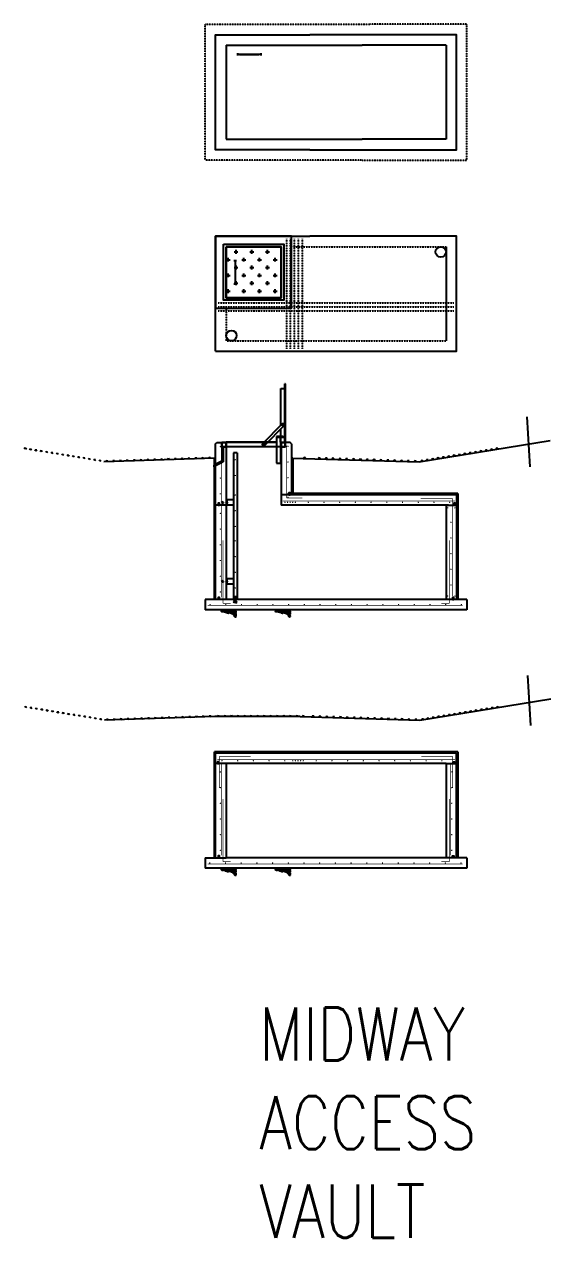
# Model space of a CAD drawing. Header units: inches. Extents: x -154 to 4403, y -620 to 1083.
# Drawn here: x 548 to 950, y -484 to 444 of the extents above; entities that cross this region are included whole.
import ezdxf

# ---------------------------------------------------------------- set-up
doc = ezdxf.new("R2010")
doc.units = ezdxf.units.IN
doc.header["$MEASUREMENT"] = 0
doc.linetypes.add('HIDDEN2', pattern=[0.1875, 0.125, -0.0625])
for name, color, linetype in [('COE-01', 1, 'Continuous'), ('COE-01-HIDDEN', 1, 'HIDDEN2'), ('COE-02', 2, 'Continuous'), ('COE-03', 3, 'Continuous'), ('COE-04', 4, 'Continuous'), ('FH-TITLE', 151, 'Continuous'), ('S-DETL-PN01-HIDE', 3, 'HIDDEN2'), ('S-DETL-PN02', 4, 'Continuous'), ('S-DETL-PN03', 1, 'Continuous'), ('S-FOOTING', 2, 'HIDDEN2'), ('SNFILL', 3, 'Continuous')]:
    doc.layers.add(name, color=color, linetype=linetype)
doc.styles.add('3_32', font='romans.shx', dxfattribs={"width": 0.8})

# ---------------------------------------------------------------- blocks, each defined once
blk = doc.blocks.new('structural_fill')
at = {"layer": 'SNFILL'}
for points in [[(0, -2.57), (0.05, -2.28), (0.2, -1.99), (0.4, -1.69), (0.7, -1.57), (1.3, -1.57), (1.59, -1.69), (1.89, -1.86), (1.75, -2.16), (1.44, -2.4), (1.15, -2.51), (0.85, -2.64), (0.55, -2.64), (0.25, -2.57), (0.05, -2.51)], [(0.1, -1.27), (0.05, -0.98), (0.15, -0.68), (0.4, -0.38), (0.7, -0.2), (1, -0.14), (1.59, -0.14), (1.89, -0.2), (2.19, -0.33), (2.39, -0.62), (2.19, -0.92), (1.89, -1.15), (1.59, -1.27), (1.3, -1.33), (1, -1.39), (0.7, -1.45), (0.4, -1.45), (0.1, -1.33), (0.05, -1.33)], [(0.11, -3.6), (0.11, -3.34), (0.22, -3.09), (0.54, -2.83), (0.81, -2.77), (1.08, -2.7), (1.34, -2.7), (1.61, -2.83), (1.61, -3.09), (1.56, -3.34), (1.29, -3.53), (1.02, -3.6), (0.76, -3.66), (0.48, -3.72), (0.22, -3.72), (0.11, -3.66)], [(0.16, -4.62), (0.11, -4.36), (0.22, -4.11), (0.48, -3.98), (0.76, -3.85), (1.29, -3.85), (1.56, -3.98), (1.56, -4.23), (1.34, -4.49), (1.08, -4.62), (0.81, -4.74), (0.54, -4.74), (0.27, -4.68), (0.16, -4.68)], [(1.93, -3.02), (1.66, -2.9), (1.56, -2.64), (1.61, -2.39), (1.88, -2.19), (2.15, -2.13), (2.41, -2), (2.68, -2), (2.95, -2.13), (3.01, -2.39), (2.9, -2.64), (2.74, -2.9), (2.47, -2.96), (2.2, -2.96), (1.99, -3.02)], [(1.99, -1.94), (1.83, -1.68), (1.83, -1.43), (1.99, -1.17), (2.26, -1.11), (2.79, -1.11), (2.95, -1.37), (2.84, -1.62), (2.58, -1.75), (2.31, -1.81), (2.04, -1.88), (1.99, -1.88)], [(2.72, -0.05), (3, -0.14), (3.25, -0.41), (3.27, -0.68), (3.11, -0.95), (2.84, -1), (2.57, -0.89), (2.38, -0.62), (2.32, -0.35), (2.54, -0.08), (2.72, -0.03)], [(3.36, -1), (3.63, -0.97), (3.91, -1.03), (4.09, -1.3), (4.2, -1.57), (4.13, -1.84), (3.86, -2.11), (3.56, -2.22), (3, -2.22), (2.75, -1.95), (2.81, -1.68), (2.97, -1.4), (3.2, -1.14), (3.34, -1.03)], [(4.13, 0), (4.41, -0.03), (4.68, -0.11), (4.86, -0.38), (4.77, -0.65), (4.5, -0.87), (4.22, -0.92), (3.95, -0.95), (3.68, -0.92), (3.4, -0.76), (3.27, -0.48), (3.4, -0.22), (3.68, -0.11), (3.95, -0.03), (4.2, 0)], [(5.21, -1.62), (4.94, -1.88), (4.67, -1.94), (4.4, -1.81), (4.29, -1.55), (4.29, -1.3), (4.4, -1.04), (4.67, -0.86), (4.94, -0.79), (5.21, -0.79), (5.53, -0.73), (5.79, -0.73), (5.96, -0.98), (5.9, -1.24), (5.74, -1.49), (5.47, -1.49), (5.31, -1.55)], [(6.09, 0), (6.36, -0.05), (6.63, -0.19), (6.68, -0.46), (6.4, -0.59), (6.13, -0.62), (5.86, -0.65), (5.59, -0.68), (5.32, -0.68), (5.04, -0.59), (4.9, -0.33), (5.18, -0.11), (5.45, -0.05), (5.72, -0.03), (6, 0), (6.09, 0)], [(6.78, -1.09), (7.07, -1.15), (7.38, -1.27), (7.52, -1.57), (7.23, -1.8), (6.93, -1.86), (6.63, -1.86), (6.33, -1.92), (6.03, -1.92), (5.74, -1.8), (5.79, -1.51), (6.08, -1.39), (6.38, -1.27), (6.68, -1.15), (6.73, -1.15)], [(6.77, -0.62), (7.04, -0.7), (7, -0.97), (6.72, -1.14), (6.45, -1.19), (6.18, -1.19), (5.91, -0.92), (6.09, -0.65), (6.36, -0.59), (6.63, -0.59), (6.77, -0.62)], [(7.45, -0.03), (7.75, -0.08), (8.02, -0.22), (8.13, -0.48), (7.86, -0.73), (7.59, -0.84), (7.31, -0.87), (7.04, -0.76), (6.98, -0.48), (7.07, -0.22), (7.34, -0.08), (7.43, -0.03)], [(8.02, -0.86), (8.31, -0.92), (8.66, -1.04), (8.56, -1.33), (8.27, -1.39), (7.97, -1.39), (7.38, -1.27), (7.32, -0.98), (7.62, -0.86), (7.92, -0.86)], [(9.31, -0.03), (9.61, -0.15), (9.9, -0.39), (9.95, -0.68), (9.66, -0.86), (9.36, -0.92), (9.06, -0.98), (8.47, -0.86), (8.12, -0.74), (8.17, -0.44), (8.22, -0.15), (8.51, -0.09), (8.81, -0.03), (9.36, -0.03)], [(11.19, -0.03), (11.49, -0.21), (11.69, -0.5), (11.39, -0.74), (11.09, -0.86), (10.2, -0.86), (9.95, -0.56), (10, -0.27), (10.3, -0.15), (10.6, -0.09), (10.9, -0.09), (11.09, -0.03)]]:
    blk.add_lwpolyline(points, dxfattribs=at)

msp = doc.modelspace()

# ---------------------------------------------------------------- hatches: boundary and pattern name
at = {"layer": 'COE-01'}
h = msp.add_hatch(dxfattribs=at)
h.set_pattern_fill('ANSI31', color=256, scale=15.748, style=0)
h.set_pattern_definition([(135, (1382.7131, 1342.7008), (1.3919397, 1.3919397), [])])
h.paths.add_polyline_path([(692.88, 112.23), (693.88, 112.23), (693.88, 4.23), (692.88, 4.23)])
h = msp.add_hatch(dxfattribs=at)
h.set_pattern_fill('ANSI31', color=256, scale=15.748, style=0)
h.set_pattern_definition([(45, (-16529504.1282, -47523374.146), (-1.391939698766, 1.391939698766), [])])
h.paths.add_polyline_path([(878.88, 85.23), (752.88, 85.23), (752.88, 112.23), (751.88, 112.26), (751.88, 84.23), (877.88, 84.23), (877.88, 19.23), (878.88, 19.23)])
for points in [[(750.81, 85.73), (749.81, 85.73), (749.81, 84.23), (750.81, 84.23)], [(696.88, 77.76), (695.88, 77.76), (695.88, 76.26), (696.88, 76.26)], [(876.88, 77.73), (875.88, 77.73), (875.88, 76.23), (876.88, 76.23)], [(696.88, 5.76), (695.88, 5.76), (695.88, 4.26), (696.88, 4.26)], [(875.88, 5.73), (874.88, 5.73), (874.88, 4.23), (875.88, 4.23)], [(696.39, -119.92), (695.39, -119.92), (695.39, -121.42), (696.39, -121.42)], [(875.38, -119.92), (876.38, -119.92), (876.38, -121.42), (875.38, -121.42)], [(696.88, -191.92), (695.88, -191.92), (695.88, -193.42), (696.88, -193.42)], [(874.88, -191.92), (875.88, -191.92), (875.88, -193.42), (874.88, -193.42)]]:
    msp.add_hatch(color=256, dxfattribs=at).paths.add_polyline_path(points)
h = msp.add_hatch(dxfattribs=at)
h.set_pattern_fill('ANSI31', color=256, scale=15.748, style=0)
h.set_pattern_definition([(135, (1382.7131, 1130.0278), (1.3919397, 1.3919397), [])])
h.paths.add_polyline_path([(692.88, -112.44), (693.88, -112.44), (693.88, -193.44), (692.88, -193.44)])
h = msp.add_hatch(dxfattribs=at)
h.set_pattern_fill('ANSI31', color=256, scale=15.748, style=0)
h.set_pattern_definition([(45, (-16529564.1282, -47523586.8188), (-1.391939698766, 1.391939698766), [])])
h.paths.add_polyline_path([(878.88, -112.44), (758.88, -112.44), (693.88, -112.44), (693.88, -113.44), (757.88, -113.44), (877.88, -113.44), (877.88, -193.44), (878.88, -193.44)])
at = {"layer": 'S-DETL-PN03'}
h = msp.add_hatch(dxfattribs=at)
h.set_pattern_fill('CROSS', color=256, scale=24, style=0)
h.set_pattern_definition([(0, (701.9314, 0), (6, 6), [3, -9]), (90, (703.4314, -1.5), (-6, 6), [3, -9])])
h.paths.add_polyline_path([(743.88, 273.94), (701.88, 273.94), (701.88, 234.94), (743.88, 234.94)])

# ---------------------------------------------------------------- linework, layer by layer
for p, q in [((701.88, 428.05), (701.88, 356.05)), ((701.88, 428.05), (701.88, 392.05)), ((869.88, 428.05), (869.88, 356.05)), ((712.13, 421.05), (726.88, 421.05)), ((869.88, 273.94), (869.88, 201.94))]:
    msp.add_line(p, q)
at = {"layer": 'COE-01'}
for p, q in [((710.51, 422.05), (710.51, 420.05)), ((728.51, 421.05), (710.51, 421.05)), ((728.51, 422.05), (728.51, 420.05)), ((707.88, 263.44), (709.88, 263.44)), ((708.88, 263.44), (708.88, 245.44)), ((707.88, 245.44), (709.88, 245.44)), ((746.88, 169.03), (746.63, 169.03)), ((746.63, 124.23), (746.63, 169.03)), ((746.88, 169.03), (747.13, 169.03)), ((746.88, 124.03), (746.88, 169.03)), ((747.13, 124.48), (747.13, 169.03)), ((743.63, 137.5), (743.63, 165.39)), ((743.63, 165.39), (746.63, 165.39)), ((744.43, 138.32), (729.79, 123.22)), ((745.84, 136.94), (731.2, 121.85)), ((743.38, 134.31), (743.38, 118.19)), ((743.63, 127.95), (743.63, 134.67)), ((698.63, 120.91), (698.63, 124.48)), ((698.63, 124.48), (702.13, 124.48)), ((698.63, 120.91), (698.63, 124.48)), ((701.88, 120.91), (698.63, 120.91)), ((698.63, 120.91), (698.63, 109.97)), ((698.63, 120.91), (702.13, 120.91)), ((698.88, 124.23), (701.88, 124.23)), ((698.88, 121.16), (698.88, 124.23)), ((698.88, 121.16), (701.88, 121.16)), ((699.63, 120.91), (699.63, 109.36)), ((733.85, 124.48), (701.88, 124.48)), ((701.88, 121.16), (701.88, 124.23)), ((702.13, 120.91), (702.13, 124.48)), ((733.61, 124.23), (702.13, 124.23)), ((743.23, 120.91), (702.13, 120.91)), ((740.38, 124.23), (733.5, 124.23)), ((740.38, 124.48), (733.75, 124.48)), ((740.38, 128.82), (740.38, 108.36)), ((743.38, 128.82), (740.38, 128.82)), ((745.13, 128.84), (741.88, 128.82)), ((745.13, 127.95), (741.88, 127.93)), ((743.88, 128.93), (743.38, 128.93)), ((743.38, 124.48), (743.38, 128.82)), ((743.63, 120.91), (743.38, 120.91)), ((746.63, 127.95), (743.63, 127.95)), ((743.88, 124.48), (743.63, 124.48)), ((743.63, 120.91), (743.63, 124.48)), ((743.63, 124.48), (747.13, 124.48)), ((743.63, 120.91), (747.13, 120.91)), ((743.88, 121.16), (743.88, 124.23)), ((743.88, 124.23), (746.88, 124.23)), ((743.88, 121.16), (746.88, 121.16)), ((746.63, 124.03), (746.63, 124.23)), ((746.63, 124.03), (746.63, 123.98)), ((746.63, 123.98), (746.88, 123.98)), ((746.88, 121.16), (746.88, 124.23)), ((747.13, 120.91), (747.13, 124.48)), ((693.88, 112.23), (692.88, 112.23)), ((743.38, 118.19), (743.38, 108.36)), ((752.88, 112.23), (751.88, 112.23)), ((752.88, 112.23), (752.88, 85.23)), ((698.63, 109.97), (692.54, 106.79)), ((699.63, 109.36), (692.54, 105.67)), ((740.38, 108.36), (743.38, 108.36)), ((743.88, 108.36), (743.38, 108.36)), ((878.88, 85.23), (752.88, 85.23)), ((878.88, 85.23), (878.88, 4.23)), ((758.35, -85.43), (693.35, -85.46)), ((878.88, -112.44), (692.88, -112.44)), ((878.88, -112.44), (878.88, -193.44))]:
    msp.add_line(p, q, dxfattribs=at)
at = {"layer": 'COE-01', "linetype": 'Continuous'}
for p, q in [((692.88, 4.23), (692.88, 112.23)), ((692.88, -193.44), (692.88, -112.44))]:
    msp.add_line(p, q, dxfattribs=at)
at = {"layer": 'COE-01'}
for points in [[(751.88, 112.26), (849.32, 109.44), (949.41, 125.81)], [(692.88, 112.23), (608.45, 109.44)], [(749.81, 84.23), (750.81, 84.23), (750.81, 85.73), (749.81, 85.73), (749.81, 84.23)], [(695.88, 76.26), (696.88, 76.26), (696.88, 77.76), (695.88, 77.76), (695.88, 76.26)], [(875.88, 76.23), (876.88, 76.23), (876.88, 77.73), (875.88, 77.73), (875.88, 76.23)], [(695.88, 4.26), (696.88, 4.26), (696.88, 5.76), (695.88, 5.76), (695.88, 4.26)], [(874.88, 4.23), (875.88, 4.23), (875.88, 5.73), (874.88, 5.73), (874.88, 4.23)], [(758.35, -85.43), (849.78, -88.25), (949.87, -71.87)], [(693.35, -85.46), (608.91, -88.25)], [(695.39, -121.42), (696.39, -121.42), (696.39, -119.92), (695.39, -119.92), (695.39, -121.42)], [(876.38, -121.42), (875.38, -121.42), (875.38, -119.92), (876.38, -119.92), (876.38, -121.42)], [(695.88, -193.42), (696.88, -193.42), (696.88, -191.92), (695.88, -191.92), (695.88, -193.42)], [(875.88, -193.42), (874.88, -193.42), (874.88, -191.92), (875.88, -191.92), (875.88, -193.42)]]:
    msp.add_lwpolyline(points, dxfattribs=at)
at = {"layer": 'COE-01', "linetype": 'Continuous', "flags": 128}
msp.add_lwpolyline([(692.54, 106.79), (692.54, 105.67)], dxfattribs=at)
at = {"layer": 'COE-01'}
for centre, radius in [((745.13, 137.63), 0.734), ((730.49, 122.54), 0.734), ((741.88, 128.37), 0.442), ((745.13, 128.39), 0.442), ((746.76, 124.1), 0.125)]:
    msp.add_circle(centre, radius, dxfattribs=at)
for centre, start, end in [((745.13, 137.63), 315.86766, 135.86766), ((730.49, 122.54), 135.86766, 315.86766)]:
    msp.add_arc(centre, 0.984, start, end, dxfattribs=at)
at = {"layer": 'COE-01-HIDDEN'}
for p, q in [((747.88, 279.94), (747.88, 195.94)), ((750.88, 279.94), (750.88, 195.94)), ((753.88, 279.94), (753.88, 195.94)), ((756.88, 279.94), (756.88, 195.94)), ((759.88, 279.94), (759.88, 195.94)), ((695.88, 230.94), (875.88, 230.94)), ((695.88, 227.94), (875.88, 227.94)), ((695.88, 224.94), (875.88, 224.94))]:
    msp.add_line(p, q, dxfattribs=at)
at = {"layer": 'COE-02'}
for p, q in [((931.71, 143.72), (933.91, 105.56)), ((932.17, -53.97), (934.37, -92.13))]:
    msp.add_line(p, q, dxfattribs=at)
for points in [[(548.46, 119.19), (547.66, 119.98)], [(548.46, 119.19), (548.46, 120.31)], [(548.46, 119.19), (549.25, 119.98)], [(552.54, 118.52), (551.75, 119.31)], [(552.54, 118.52), (552.54, 119.64)], [(552.54, 118.52), (553.34, 119.31)], [(556.63, 117.85), (555.83, 118.65)], [(556.63, 117.85), (556.63, 118.98)], [(556.63, 117.85), (557.42, 118.65)], [(560.71, 117.18), (559.91, 117.98)], [(560.71, 117.18), (560.71, 118.31)], [(560.71, 117.18), (561.5, 117.98)], [(564.79, 116.51), (564, 117.31)], [(564.79, 116.51), (564.79, 117.64)], [(564.79, 116.51), (565.59, 117.31)], [(568.88, 115.85), (568.08, 116.64)], [(568.88, 115.85), (568.88, 116.97)], [(568.88, 115.85), (569.67, 116.64)], [(572.96, 115.18), (572.16, 115.97)], [(572.96, 115.18), (572.96, 116.3)], [(572.96, 115.18), (573.76, 115.97)], [(577.04, 114.51), (576.25, 115.31)], [(577.04, 114.51), (577.04, 115.63)], [(577.04, 114.51), (577.84, 115.31)], [(581.13, 113.84), (580.33, 114.64)], [(581.13, 113.84), (581.13, 114.97)], [(581.13, 113.84), (581.92, 114.64)], [(585.21, 113.17), (584.42, 113.97)], [(585.21, 113.17), (585.21, 114.3)], [(585.21, 113.17), (586.01, 113.97)], [(589.29, 112.51), (588.5, 113.3)], [(589.29, 112.51), (589.29, 113.63)], [(589.29, 112.51), (590.09, 113.3)], [(593.38, 111.84), (592.58, 112.63)], [(593.38, 111.84), (593.38, 112.96)], [(593.38, 111.84), (594.17, 112.63)], [(597.46, 111.17), (596.67, 111.96)], [(597.46, 111.17), (597.46, 112.29)], [(597.46, 111.17), (598.26, 111.96)], [(601.55, 110.5), (601.55, 111.63)], [(637.02, 110.39), (637.02, 111.52)], [(642.25, 110.57), (642.25, 111.69)], [(647.49, 110.74), (646.69, 111.54)], [(647.49, 110.74), (647.49, 111.87)], [(647.49, 110.74), (648.28, 111.54)], [(652.72, 110.91), (651.92, 111.71)], [(652.72, 110.91), (652.72, 112.04)], [(652.72, 110.91), (653.51, 111.71)], [(657.95, 111.09), (657.15, 111.88)], [(657.95, 111.09), (657.95, 112.21)], [(657.95, 111.09), (658.74, 111.88)], [(663.18, 111.26), (662.39, 112.06)], [(663.18, 111.26), (663.18, 112.38)], [(663.18, 111.26), (663.98, 112.06)], [(668.41, 111.43), (667.62, 112.23)], [(668.41, 111.43), (668.41, 112.56)], [(668.41, 111.43), (669.21, 112.23)], [(673.64, 111.61), (672.85, 112.4)], [(673.64, 111.61), (673.64, 112.73)], [(673.64, 111.61), (674.44, 112.4)], [(678.88, 111.78), (678.08, 112.57)], [(678.88, 111.78), (678.88, 112.9)], [(678.88, 111.78), (679.67, 112.57)], [(684.11, 111.95), (683.31, 112.75)], [(684.11, 111.95), (684.11, 113.08)], [(684.11, 111.95), (684.9, 112.75)], [(689.34, 112.12), (688.55, 112.92)], [(689.34, 112.12), (689.34, 113.25)], [(689.34, 112.12), (690.14, 112.92)], [(762.03, 112.12), (761.23, 112.92)], [(762.03, 112.12), (762.03, 113.25)], [(762.03, 112.12), (762.82, 112.92)], [(773.26, 111.95), (772.46, 112.75)], [(773.26, 111.95), (773.26, 113.08)], [(773.26, 111.95), (774.05, 112.75)], [(778.49, 111.78), (777.69, 112.57)], [(778.49, 111.78), (778.49, 112.9)], [(778.49, 111.78), (779.29, 112.57)], [(783.72, 111.61), (782.93, 112.4)], [(783.72, 111.61), (783.72, 112.73)], [(783.72, 111.61), (784.52, 112.4)], [(788.95, 111.43), (788.16, 112.23)], [(788.95, 111.43), (788.95, 112.56)], [(788.95, 111.43), (789.75, 112.23)], [(794.19, 111.26), (793.39, 112.06)], [(794.19, 111.26), (794.19, 112.38)], [(794.19, 111.26), (794.98, 112.06)], [(799.42, 111.09), (798.62, 111.88)], [(799.42, 111.09), (799.42, 112.21)], [(799.42, 111.09), (800.21, 111.88)], [(804.65, 110.91), (803.85, 111.71)], [(804.65, 110.91), (804.65, 112.04)], [(804.65, 110.91), (805.45, 111.71)], [(809.88, 110.74), (809.09, 111.54)], [(809.88, 110.74), (809.88, 111.87)], [(809.88, 110.74), (810.68, 111.54)], [(815.11, 110.57), (815.11, 111.69)], [(820.35, 110.39), (820.35, 111.52)], [(855.82, 110.5), (855.82, 111.63)], [(859.9, 111.17), (859.11, 111.96)], [(859.9, 111.17), (859.9, 112.29)], [(859.9, 111.17), (860.7, 111.96)], [(863.99, 111.84), (863.19, 112.63)], [(863.99, 111.84), (863.99, 112.96)], [(863.99, 111.84), (864.78, 112.63)], [(868.07, 112.51), (867.28, 113.3)], [(868.07, 112.51), (868.07, 113.63)], [(868.07, 112.51), (868.87, 113.3)], [(872.16, 113.17), (871.36, 113.97)], [(872.16, 113.17), (872.16, 114.3)], [(872.16, 113.17), (872.95, 113.97)], [(876.24, 113.84), (875.44, 114.64)], [(876.24, 113.84), (876.24, 114.97)], [(876.24, 113.84), (877.03, 114.64)], [(880.32, 114.51), (879.53, 115.31)], [(880.32, 114.51), (880.32, 115.63)], [(880.32, 114.51), (881.12, 115.31)], [(884.41, 115.18), (883.61, 115.97)], [(884.41, 115.18), (884.41, 116.3)], [(884.41, 115.18), (885.2, 115.97)], [(888.49, 115.85), (887.69, 116.64)], [(888.49, 115.85), (888.49, 116.97)], [(888.49, 115.85), (889.29, 116.64)], [(892.57, 116.51), (891.78, 117.31)], [(892.57, 116.51), (892.57, 117.64)], [(892.57, 116.51), (893.37, 117.31)], [(896.66, 117.18), (895.86, 117.98)], [(896.66, 117.18), (896.66, 118.31)], [(896.66, 117.18), (897.45, 117.98)], [(900.74, 117.85), (899.95, 118.65)], [(900.74, 117.85), (900.74, 118.98)], [(900.74, 117.85), (901.54, 118.65)], [(904.82, 118.52), (904.03, 119.31)], [(904.82, 118.52), (904.82, 119.64)], [(904.82, 118.52), (905.62, 119.31)], [(908.91, 119.19), (908.11, 119.98)], [(908.91, 119.19), (908.91, 120.31)], [(908.91, 119.19), (909.7, 119.98)], [(601.55, 110.5), (600.75, 111.3)], [(601.55, 110.5), (602.34, 111.3)], [(605.63, 109.83), (604.83, 110.63)], [(605.63, 109.83), (605.63, 110.96)], [(605.63, 109.83), (606.43, 110.63)], [(610.86, 109.53), (610.07, 110.33)], [(610.86, 109.53), (610.86, 110.66)], [(610.86, 109.53), (611.66, 110.33)], [(616.09, 109.7), (615.3, 110.5)], [(616.09, 109.7), (616.09, 110.83)], [(616.09, 109.7), (616.89, 110.5)], [(621.33, 109.88), (620.53, 110.67)], [(621.33, 109.88), (621.33, 111)], [(621.33, 109.88), (622.12, 110.67)], [(626.56, 110.05), (625.76, 110.84)], [(626.56, 110.05), (626.56, 111.17)], [(626.56, 110.05), (627.35, 110.84)], [(631.79, 110.22), (630.99, 111.02)], [(631.79, 110.22), (631.79, 111.35)], [(631.79, 110.22), (632.58, 111.02)], [(637.02, 110.39), (636.23, 111.19)], [(637.02, 110.39), (637.82, 111.19)], [(642.25, 110.57), (641.46, 111.36)], [(642.25, 110.57), (643.05, 111.36)], [(815.11, 110.57), (814.32, 111.36)], [(815.11, 110.57), (815.91, 111.36)], [(820.35, 110.39), (819.55, 111.19)], [(820.35, 110.39), (821.14, 111.19)], [(825.58, 110.22), (824.78, 111.02)], [(825.58, 110.22), (825.58, 111.35)], [(825.58, 110.22), (826.37, 111.02)], [(830.81, 110.05), (830.01, 110.84)], [(830.81, 110.05), (830.81, 111.17)], [(830.81, 110.05), (831.61, 110.84)], [(836.04, 109.88), (835.25, 110.67)], [(836.04, 109.88), (836.04, 111)], [(836.04, 109.88), (836.84, 110.67)], [(841.27, 109.7), (840.48, 110.5)], [(841.27, 109.7), (841.27, 110.83)], [(841.27, 109.7), (842.07, 110.5)], [(846.51, 109.53), (845.71, 110.33)], [(846.51, 109.53), (846.51, 110.66)], [(846.51, 109.53), (847.3, 110.33)], [(851.74, 109.83), (850.94, 110.63)], [(851.74, 109.83), (851.74, 110.96)], [(851.74, 109.83), (852.53, 110.63)], [(855.82, 110.5), (855.03, 111.3)], [(855.82, 110.5), (856.62, 111.3)], [(548.92, -78.5), (548.13, -77.71)], [(548.92, -78.5), (548.92, -77.38)], [(548.92, -78.5), (549.72, -77.71)], [(553, -79.17), (552.21, -78.37)], [(553, -79.17), (553, -78.04)], [(553, -79.17), (553.8, -78.37)], [(557.09, -79.84), (556.29, -79.04)], [(557.09, -79.84), (557.09, -78.71)], [(557.09, -79.84), (557.88, -79.04)], [(561.17, -80.5), (560.38, -79.71)], [(561.17, -80.5), (561.17, -79.38)], [(561.17, -80.5), (561.97, -79.71)], [(565.26, -81.17), (564.46, -80.38)], [(565.26, -81.17), (565.26, -80.05)], [(565.26, -81.17), (566.05, -80.38)], [(569.34, -81.84), (568.54, -81.05)], [(569.34, -81.84), (569.34, -80.72)], [(569.34, -81.84), (570.13, -81.05)], [(573.42, -82.51), (572.63, -81.71)], [(573.42, -82.51), (573.42, -81.38)], [(573.42, -82.51), (574.22, -81.71)], [(577.51, -83.18), (576.71, -82.38)], [(577.51, -83.18), (577.51, -82.05)], [(577.51, -83.18), (578.3, -82.38)], [(581.59, -83.85), (580.79, -83.05)], [(581.59, -83.85), (581.59, -82.72)], [(581.59, -83.85), (582.39, -83.05)], [(585.67, -84.51), (585.67, -83.39)], [(872.62, -84.51), (872.62, -83.39)], [(876.7, -83.85), (875.91, -83.05)], [(876.7, -83.85), (876.7, -82.72)], [(876.7, -83.85), (877.5, -83.05)], [(880.79, -83.18), (879.99, -82.38)], [(880.79, -83.18), (880.79, -82.05)], [(880.79, -83.18), (881.58, -82.38)], [(884.87, -82.51), (884.07, -81.71)], [(884.87, -82.51), (884.87, -81.38)], [(884.87, -82.51), (885.67, -81.71)], [(888.95, -81.84), (888.16, -81.05)], [(888.95, -81.84), (888.95, -80.72)], [(888.95, -81.84), (889.75, -81.05)], [(893.04, -81.17), (892.24, -80.38)], [(893.04, -81.17), (893.04, -80.05)], [(893.04, -81.17), (893.83, -80.38)], [(897.12, -80.5), (896.32, -79.71)], [(897.12, -80.5), (897.12, -79.38)], [(897.12, -80.5), (897.92, -79.71)], [(901.2, -79.84), (900.41, -79.04)], [(901.2, -79.84), (901.2, -78.71)], [(901.2, -79.84), (902, -79.04)], [(905.29, -79.17), (904.49, -78.37)], [(905.29, -79.17), (905.29, -78.04)], [(905.29, -79.17), (906.08, -78.37)], [(909.37, -78.5), (908.58, -77.71)], [(909.37, -78.5), (909.37, -77.38)], [(909.37, -78.5), (910.17, -77.71)], [(585.67, -84.51), (584.88, -83.72)], [(585.67, -84.51), (586.47, -83.72)], [(589.76, -85.18), (588.96, -84.39)], [(589.76, -85.18), (589.76, -84.06)], [(589.76, -85.18), (590.55, -84.39)], [(593.84, -85.85), (593.05, -85.05)], [(593.84, -85.85), (593.84, -84.72)], [(593.84, -85.85), (594.64, -85.05)], [(597.93, -86.52), (597.13, -85.72)], [(597.93, -86.52), (597.93, -85.39)], [(597.93, -86.52), (598.72, -85.72)], [(602.01, -87.19), (601.21, -86.39)], [(602.01, -87.19), (602.01, -86.06)], [(602.01, -87.19), (602.8, -86.39)], [(606.09, -87.85), (605.3, -87.06)], [(606.09, -87.85), (606.09, -86.73)], [(606.09, -87.85), (606.89, -87.06)], [(611.32, -88.16), (610.53, -87.36)], [(611.32, -88.16), (611.32, -87.03)], [(611.32, -88.16), (612.12, -87.36)], [(616.56, -87.98), (615.76, -87.19)], [(616.56, -87.98), (616.56, -86.86)], [(616.56, -87.98), (617.35, -87.19)], [(621.79, -87.81), (620.99, -87.02)], [(621.79, -87.81), (621.79, -86.69)], [(621.79, -87.81), (622.58, -87.02)], [(627.02, -87.64), (626.22, -86.84)], [(627.02, -87.64), (627.02, -86.51)], [(627.02, -87.64), (627.82, -86.84)], [(632.25, -87.47), (631.46, -86.67)], [(632.25, -87.47), (632.25, -86.34)], [(632.25, -87.47), (633.05, -86.67)], [(637.48, -87.29), (636.69, -86.5)], [(637.48, -87.29), (637.48, -86.17)], [(637.48, -87.29), (638.28, -86.5)], [(642.72, -87.12), (641.92, -86.32)], [(642.72, -87.12), (642.72, -85.99)], [(642.72, -87.12), (643.51, -86.32)], [(647.95, -86.95), (647.15, -86.15)], [(647.95, -86.95), (647.95, -85.82)], [(647.95, -86.95), (648.74, -86.15)], [(653.18, -86.77), (652.38, -85.98)], [(653.18, -86.77), (653.18, -85.65)], [(653.18, -86.77), (653.98, -85.98)], [(658.41, -86.6), (657.62, -85.81)], [(658.41, -86.6), (658.41, -85.48)], [(658.41, -86.6), (659.21, -85.81)], [(663.64, -86.43), (662.85, -85.63)], [(663.64, -86.43), (663.64, -85.3)], [(663.64, -86.43), (664.44, -85.63)], [(668.88, -86.25), (668.08, -85.46)], [(668.88, -86.25), (668.88, -85.13)], [(668.88, -86.25), (669.67, -85.46)], [(674.11, -86.08), (673.31, -85.29)], [(674.11, -86.08), (674.11, -84.96)], [(674.11, -86.08), (674.9, -85.29)], [(679.34, -85.91), (678.54, -85.11)], [(679.34, -85.91), (679.34, -84.78)], [(679.34, -85.91), (680.14, -85.11)], [(684.57, -85.74), (683.78, -84.94)], [(684.57, -85.74), (684.57, -84.61)], [(684.57, -85.74), (685.37, -84.94)], [(689.8, -85.56), (689.01, -84.77)], [(689.8, -85.56), (689.8, -84.44)], [(689.8, -85.56), (690.6, -84.77)], [(696.08, -85.46), (695.29, -84.66)], [(696.08, -85.46), (696.08, -84.33)], [(696.08, -85.46), (696.88, -84.66)], [(701.08, -85.46), (700.29, -84.66)], [(701.08, -85.46), (701.08, -84.33)], [(701.08, -85.46), (701.88, -84.66)], [(706.08, -85.46), (705.29, -84.66)], [(706.08, -85.46), (706.08, -84.33)], [(706.08, -85.46), (706.88, -84.66)], [(711.08, -85.46), (710.29, -84.66)], [(711.08, -85.46), (711.08, -84.33)], [(711.08, -85.46), (711.88, -84.66)], [(716.08, -85.46), (715.29, -84.66)], [(716.08, -85.46), (716.08, -84.33)], [(716.08, -85.46), (716.88, -84.66)], [(721.08, -85.46), (720.29, -84.66)], [(721.08, -85.46), (721.08, -84.33)], [(721.08, -85.46), (721.88, -84.66)], [(726.08, -85.46), (725.29, -84.66)], [(726.08, -85.46), (726.08, -84.33)], [(726.08, -85.46), (726.88, -84.66)], [(731.08, -85.46), (730.29, -84.66)], [(731.08, -85.46), (731.08, -84.33)], [(731.08, -85.46), (731.88, -84.66)], [(736.08, -85.46), (735.29, -84.66)], [(736.08, -85.46), (736.08, -84.33)], [(736.08, -85.46), (736.88, -84.66)], [(741.08, -85.46), (740.29, -84.66)], [(741.08, -85.46), (741.08, -84.33)], [(741.08, -85.46), (741.88, -84.66)], [(746.08, -85.46), (745.29, -84.66)], [(746.08, -85.46), (746.08, -84.33)], [(746.08, -85.46), (746.88, -84.66)], [(751.08, -85.46), (750.29, -84.66)], [(751.08, -85.46), (751.08, -84.33)], [(751.08, -85.46), (751.88, -84.66)], [(756.08, -85.46), (755.29, -84.66)], [(756.08, -85.46), (756.08, -84.33)], [(756.08, -85.46), (756.88, -84.66)], [(761.08, -85.46), (760.29, -84.66)], [(761.08, -85.46), (761.08, -84.33)], [(761.08, -85.46), (761.88, -84.66)], [(768.49, -85.56), (767.69, -84.77)], [(768.49, -85.56), (768.49, -84.44)], [(768.49, -85.56), (769.28, -84.77)], [(773.72, -85.74), (772.93, -84.94)], [(773.72, -85.74), (773.72, -84.61)], [(773.72, -85.74), (774.52, -84.94)], [(778.95, -85.91), (778.16, -85.11)], [(778.95, -85.91), (778.95, -84.78)], [(778.95, -85.91), (779.75, -85.11)], [(784.18, -86.08), (783.39, -85.29)], [(784.18, -86.08), (784.18, -84.96)], [(784.18, -86.08), (784.98, -85.29)], [(789.42, -86.25), (788.62, -85.46)], [(789.42, -86.25), (789.42, -85.13)], [(789.42, -86.25), (790.21, -85.46)], [(794.65, -86.43), (793.85, -85.63)], [(794.65, -86.43), (794.65, -85.3)], [(794.65, -86.43), (795.44, -85.63)], [(799.88, -86.6), (799.09, -85.81)], [(799.88, -86.6), (799.88, -85.48)], [(799.88, -86.6), (800.68, -85.81)], [(805.11, -86.77), (804.32, -85.98)], [(805.11, -86.77), (805.11, -85.65)], [(805.11, -86.77), (805.91, -85.98)], [(810.34, -86.95), (809.55, -86.15)], [(810.34, -86.95), (810.34, -85.82)], [(810.34, -86.95), (811.14, -86.15)], [(815.58, -87.12), (814.78, -86.32)], [(815.58, -87.12), (815.58, -85.99)], [(815.58, -87.12), (816.37, -86.32)], [(820.81, -87.29), (820.01, -86.5)], [(820.81, -87.29), (820.81, -86.17)], [(820.81, -87.29), (821.6, -86.5)], [(826.04, -87.47), (825.25, -86.67)], [(826.04, -87.47), (826.04, -86.34)], [(826.04, -87.47), (826.84, -86.67)], [(831.27, -87.64), (830.48, -86.84)], [(831.27, -87.64), (831.27, -86.51)], [(831.27, -87.64), (832.07, -86.84)], [(836.5, -87.81), (835.71, -87.02)], [(836.5, -87.81), (836.5, -86.69)], [(836.5, -87.81), (837.3, -87.02)], [(841.74, -87.98), (840.94, -87.19)], [(841.74, -87.98), (841.74, -86.86)], [(841.74, -87.98), (842.53, -87.19)], [(846.97, -88.16), (846.17, -87.36)], [(846.97, -88.16), (846.97, -87.03)], [(846.97, -88.16), (847.76, -87.36)], [(852.2, -87.85), (851.4, -87.06)], [(852.2, -87.85), (852.2, -86.73)], [(852.2, -87.85), (853, -87.06)], [(856.28, -87.19), (855.49, -86.39)], [(856.28, -87.19), (856.28, -86.06)], [(856.28, -87.19), (857.08, -86.39)], [(860.37, -86.52), (859.57, -85.72)], [(860.37, -86.52), (860.37, -85.39)], [(860.37, -86.52), (861.16, -85.72)], [(864.45, -85.85), (863.66, -85.05)], [(864.45, -85.85), (864.45, -84.72)], [(864.45, -85.85), (865.25, -85.05)], [(868.53, -85.18), (867.74, -84.39)], [(868.53, -85.18), (868.53, -84.06)], [(868.53, -85.18), (869.33, -84.39)], [(872.62, -84.51), (871.82, -83.72)], [(872.62, -84.51), (873.41, -83.72)]]:
    msp.add_lwpolyline(points, dxfattribs=at)
for centre in [(865.88, 269.94), (705.89, 205.94)]:
    msp.add_circle(centre, 4, dxfattribs=at)
at = {"layer": 'COE-03'}
for p, q in [((701.88, -170.44), (701.88, -192.44)), ((869.88, -170.44), (869.88, -192.44))]:
    msp.add_line(p, q, dxfattribs=at)
msp.add_lwpolyline([(869.88, 76.23), (877.88, 76.23)], dxfattribs=at)
at = {"layer": 'COE-04'}
for p, q in [((707.38, 116.23), (707.38, 73.96)), ((710.38, 116.23), (707.38, 116.23)), ((710.38, 116.23), (710.38, 73.96)), ((702.38, 80.24), (702.38, 76.24)), ((707.38, 73.96), (707.38, 4.23)), ((710.38, 73.96), (710.38, 4.23)), ((702.38, 19.88), (702.38, 15.88)), ((710.38, 5.48), (707.38, 5.48))]:
    msp.add_line(p, q, dxfattribs=at)
at = {"layer": 'COE-04', "const_width": 0.5}
for points in [[(709.13, 110.96, -1), (708.63, 110.96, -1)], [(709.13, 98.96, -1), (708.63, 98.96, -1)], [(709.13, 83.96, -1), (708.63, 83.96, -1)], [(709.13, 71.96, -1), (708.63, 71.96, -1)], [(709.13, 59.96, -1), (708.63, 59.96, -1)], [(709.13, 59.96, -1), (708.63, 59.96, -1)], [(709.13, 48.96, -1), (708.63, 48.96, -1)], [(709.13, 48.96, -1), (708.63, 48.96, -1)], [(709.13, 36.96, -1), (708.63, 36.96, -1)], [(709.13, 36.96, -1), (708.63, 36.96, -1)], [(709.13, 24.96, -1), (708.63, 24.96, -1)], [(709.13, 24.96, -1), (708.63, 24.96, -1)], [(709.13, 12.96, -1), (708.63, 12.96, -1)]]:
    msp.add_lwpolyline(points, format="xyb", close=True, dxfattribs=at)
at = {"layer": 'COE-04'}
for points, format in [([(702.38, 78.24, 0.352, 0.352, 0), (698.62, 78.24, 0.352, 0, 0), (697.94, 78.24, 0, 0, 0)], "xyseb"), ([(702.41, 77.92), (702.38, 77.92), (702.38, 78.56), (702.41, 78.56), (702.41, 78.59), (702.69, 78.59), (702.76, 78.54), (702.76, 77.94), (702.69, 77.89, 0.131652), (702.72, 77.94, 0.306875), (702.69, 78.07, 0.131652), (702.73, 78.27, 0.094014), (702.69, 78.42, 0.131652), (702.72, 78.47, 0.306875), (702.69, 78.59), (702.41, 78.59), (702.41, 78.42), (702.69, 78.42), (702.41, 78.42), (702.41, 78.07), (702.69, 78.07), (702.41, 78.07), (702.41, 77.89), (702.69, 77.89)], "xyb"), ([(702.38, 17.88, 0.352, 0.352, 0), (698.62, 17.88, 0.352, 0, 0), (697.94, 17.88, 0, 0, 0)], "xyseb"), ([(702.41, 17.56), (702.38, 17.56), (702.38, 18.2), (702.41, 18.2), (702.41, 18.23), (702.69, 18.23), (702.76, 18.18), (702.76, 17.58), (702.69, 17.53, 0.131652), (702.72, 17.58, 0.306875), (702.69, 17.7, 0.131652), (702.73, 17.91, 0.094014), (702.69, 18.05, 0.131652), (702.72, 18.1, 0.306875), (702.69, 18.23), (702.41, 18.23), (702.41, 18.05), (702.69, 18.05), (702.41, 18.05), (702.41, 17.7), (702.69, 17.7), (702.41, 17.7), (702.41, 17.53), (702.69, 17.53)], "xyb"), ([(709.46, 5.52), (709.46, 5.48), (708.31, 5.48), (708.31, 5.52), (708.26, 5.52), (708.26, 6.02), (708.36, 6.14), (709.41, 6.14), (709.51, 6.02, 0.131652), (709.42, 6.08, 0.306875), (709.2, 6.02, 0.131652), (708.83, 6.09, 0.094014), (708.57, 6.02, 0.131652), (708.48, 6.08, 0.306875), (708.26, 6.02), (708.26, 5.52), (708.57, 5.52), (708.57, 6.02), (708.57, 5.52), (709.2, 5.52), (709.2, 6.02), (709.2, 5.52), (709.51, 5.52), (709.51, 6.02)], "xyb"), ([(708.88, 5.48, 0.625, 0.625, 0), (708.88, 1.85, 0.625, 0, 0), (708.88, 0.64, 0, 0, 0)], "xyseb")]:
    msp.add_lwpolyline(points, format=format, dxfattribs=at)
for points in [[(699.11, 78.24), (698.32, 78.96)], [(699.11, 78.24), (698.32, 77.52)], [(699.74, 78.24), (698.95, 78.96)], [(699.74, 78.24), (698.95, 77.52)], [(707.38, 80.24), (701.88, 80.24)], [(707.38, 76.24), (701.88, 76.24)], [(699.11, 17.88), (698.32, 18.6)], [(699.74, 17.88), (698.95, 18.6)], [(707.38, 19.88), (701.88, 19.88)], [(699.11, 17.88), (698.32, 17.16)], [(699.74, 17.88), (698.95, 17.16)], [(707.38, 15.88), (701.88, 15.88)], [(708.88, 3.84), (707.61, 2.44)], [(708.88, 2.73), (707.61, 1.33)], [(708.88, 3.84), (710.16, 2.44)], [(708.88, 2.73), (710.16, 1.33)]]:
    msp.add_lwpolyline(points, dxfattribs=at)
at = {"layer": 'COE-04', "const_width": 0.5, "flags": 128}
for points in [[(699.66, 1.27), (702.11, 1.27)], [(699.66, -196.4), (702.11, -196.4)]]:
    msp.add_lwpolyline(points, dxfattribs=at)
at = {"layer": 'S-DETL-PN01-HIDE'}
for p, q in [((751.88, 273.94), (869.88, 273.94)), ((869.88, 273.94), (869.88, 201.94)), ((701.88, 226.94), (701.88, 201.94)), ((701.88, 201.94), (869.88, 201.94))]:
    msp.add_line(p, q, dxfattribs=at)
at = {"layer": 'S-DETL-PN02'}
for p, q in [((701.88, 428.05), (701.88, 356.05)), ((701.88, 428.05), (805.88, 428.05)), ((869.88, 428.05), (805.88, 428.05)), ((869.88, 428.05), (869.88, 356.05)), ((701.88, 356.05), (805.88, 356.05)), ((869.88, 356.05), (805.88, 356.05)), ((694.88, 124.23), (698.63, 124.23)), ((701.88, 124.23), (701.88, 4.23)), ((743.88, 124.23), (743.88, 76.23)), ((750.88, 124.23), (747.13, 124.23)), ((751.88, 123.23), (750.88, 124.23)), ((751.88, 123.23), (751.88, 84.23)), ((877.88, 84.23), (743.88, 84.23)), ((877.88, 84.23), (877.88, 4.23)), ((871.83, 76.23), (743.88, 76.23)), ((869.88, 76.23), (869.88, 4.23)), ((685.88, 4.23), (685.88, -3.77)), ((885.88, 4.23), (685.88, 4.23)), ((885.88, 4.23), (885.88, -3.77)), ((885.88, -3.77), (685.88, -3.77)), ((877.88, -113.44), (693.88, -113.44)), ((701.88, -121.44), (701.88, -193.44)), ((869.88, -121.44), (701.88, -121.44)), ((869.88, -121.44), (869.88, -193.44)), ((685.88, -193.44), (685.88, -201.44)), ((685.88, -193.44), (701.88, -193.44)), ((885.88, -193.44), (701.88, -193.44)), ((885.88, -193.44), (885.88, -201.44)), ((885.88, -201.44), (685.88, -201.44))]:
    msp.add_line(p, q, dxfattribs=at)
at = {"layer": 'S-DETL-PN02', "linetype": 'Continuous'}
for p, q in [((693.88, 123.23), (694.88, 124.23)), ((693.88, 4.23), (693.88, 123.23)), ((693.88, -193.44), (693.88, -113.44)), ((877.88, -193.44), (877.88, -113.44))]:
    msp.add_line(p, q, dxfattribs=at)
at = {"layer": 'S-DETL-PN02'}
for points in [[(765.88, 348.05), (693.88, 348.05), (693.88, 436.05), (765.88, 436.05)], [(765.88, 348.05), (877.88, 348.05), (877.88, 436.05), (765.88, 436.05)], [(693.88, 193.94), (693.88, 193.94), (693.88, 281.94), (765.88, 281.94)], [(693.88, 193.94), (877.88, 193.94), (877.88, 281.94), (765.88, 281.94)], [(701.88, 76.23), (693.88, 76.23)], [(701.88, -121.44), (693.88, -121.44)], [(869.88, -121.44), (877.88, -121.44)]]:
    msp.add_lwpolyline(points, dxfattribs=at)
for points in [[(693.88, 281.94), (693.88, 226.94), (751.88, 226.94), (751.88, 281.94)], [(701.88, 273.94), (701.88, 234.94), (743.88, 234.94), (743.88, 273.94)]]:
    msp.add_lwpolyline(points, close=True, dxfattribs=at)
at = {"layer": 'S-DETL-PN03'}
for points in [[(699.88, 275.94), (745.88, 275.94), (745.88, 232.94), (699.88, 232.94)], [(701.88, 273.94), (743.88, 273.94), (743.88, 234.94), (701.88, 234.94)]]:
    msp.add_lwpolyline(points, close=True, dxfattribs=at)
at = {"layer": 'S-DETL-PN03', "const_width": 0.5}
for points in [[(697.23, 120.93, 1), (697.73, 120.93, 1)], [(749.34, 121.26, -1), (748.84, 121.26, -1)], [(697.23, 108.93, 1), (697.73, 108.93, 1)], [(749.34, 109.26, -1), (748.84, 109.26, -1)], [(697.23, 96.93, 1), (697.73, 96.93, 1)], [(749.34, 97.26, -1), (748.84, 97.26, -1)], [(697.23, 84.93, 1), (697.73, 84.93, 1)], [(749.34, 85.26, -1), (748.84, 85.26, -1)], [(747.04, 78.45, -1), (746.54, 78.45, -1)], [(749.04, 78.45, -1), (748.54, 78.45, -1)], [(749.34, 82.26, -1), (748.84, 82.26, -1)], [(751.04, 78.45, -1), (750.54, 78.45, -1)], [(753.04, 78.45, -1), (752.54, 78.45, -1)], [(755.04, 78.45, -1), (754.54, 78.45, -1)], [(764.9, 78.45, -1), (764.4, 78.45, -1)], [(776.9, 78.45, -1), (776.4, 78.45, -1)], [(788.9, 78.45, -1), (788.4, 78.45, -1)], [(800.9, 78.45, -1), (800.4, 78.45, -1)], [(812.9, 78.45, -1), (812.4, 78.45, -1)], [(824.9, 78.45, -1), (824.4, 78.45, -1)], [(836.9, 78.45, -1), (836.4, 78.45, -1)], [(848.9, 78.45, -1), (848.4, 78.45, -1)], [(860.9, 78.45, -1), (860.4, 78.45, -1)], [(871.36, 74.2, -1), (870.86, 74.2, -1)], [(872.9, 78.45, -1), (872.4, 78.45, -1)], [(876.41, 74.2, 1), (876.91, 74.2, 1)], [(697.23, 69.93, 1), (697.73, 69.93, 1)], [(697.23, 57.93, 1), (697.73, 57.93, 1)], [(873.39, 63.2, 1), (873.89, 63.2, 1)], [(697.23, 45.93, 1), (697.73, 45.93, 1)], [(873.39, 51.2, 1), (873.89, 51.2, 1)], [(873.39, 39.2, 1), (873.89, 39.2, 1)], [(697.23, 33.93, 1), (697.73, 33.93, 1)], [(697.23, 21.93, 1), (697.73, 21.93, 1)], [(873.39, 27.2, 1), (873.89, 27.2, 1)], [(697.23, 9.93, 1), (697.73, 9.93, 1)], [(873.39, 15.2, 1), (873.89, 15.2, 1)], [(689.87, 0.25, -1), (689.37, 0.25, -1)], [(701.87, 0.25, -1), (701.37, 0.25, -1)], [(713.87, 0.25, -1), (713.37, 0.25, -1)], [(725.87, 0.25, -1), (725.37, 0.25, -1)], [(737.87, 0.25, -1), (737.37, 0.25, -1)], [(749.87, 0.25, -1), (749.37, 0.25, -1)], [(761.87, 0.25, -1), (761.37, 0.25, -1)], [(773.87, 0.25, -1), (773.37, 0.25, -1)], [(785.87, 0.25, -1), (785.37, 0.25, -1)], [(797.87, 0.25, -1), (797.37, 0.25, -1)], [(809.87, 0.25, -1), (809.37, 0.25, -1)], [(821.87, 0.25, -1), (821.37, 0.25, -1)], [(833.87, 0.25, -1), (833.37, 0.25, -1)], [(845.87, 0.25, -1), (845.37, 0.25, -1)], [(857.87, 0.25, -1), (857.37, 0.25, -1)], [(869.87, 0.25, -1), (869.37, 0.25, -1)], [(871.36, 6.72, -1), (870.86, 6.72, -1)], [(876.41, 6.72, 1), (876.91, 6.72, 1)], [(881.87, 0.25, -1), (881.37, 0.25, -1)], [(698.95, -119.23, -1), (698.45, -119.23, -1)], [(710.95, -119.23, -1), (710.45, -119.23, -1)], [(722.95, -119.23, -1), (722.45, -119.23, -1)], [(734.95, -119.23, -1), (734.45, -119.23, -1)], [(746.95, -119.23, -1), (746.45, -119.23, -1)], [(753.04, -119.23, -1), (752.54, -119.23, -1)], [(755.04, -119.23, -1), (754.54, -119.23, -1)], [(757.04, -119.23, -1), (756.54, -119.23, -1)], [(759.04, -119.23, -1), (758.54, -119.23, -1)], [(761.04, -119.23, -1), (760.54, -119.23, -1)], [(770.95, -119.23, -1), (770.45, -119.23, -1)], [(782.95, -119.23, -1), (782.45, -119.23, -1)], [(794.95, -119.23, -1), (794.45, -119.23, -1)], [(806.95, -119.23, -1), (806.45, -119.23, -1)], [(818.95, -119.23, -1), (818.45, -119.23, -1)], [(830.95, -119.23, -1), (830.45, -119.23, -1)], [(842.95, -119.23, -1), (842.45, -119.23, -1)], [(854.95, -119.23, -1), (854.45, -119.23, -1)], [(866.95, -119.23, -1), (866.45, -119.23, -1)], [(697.23, -127.75, 1), (697.73, -127.75, 1)], [(874.54, -127.75, -1), (874.04, -127.75, -1)], [(697.23, -139.75, 1), (697.73, -139.75, 1)], [(874.54, -139.75, -1), (874.04, -139.75, -1)], [(697.23, -151.75, 1), (697.73, -151.75, 1)], [(874.54, -151.75, -1), (874.04, -151.75, -1)], [(697.23, -163.75, 1), (697.73, -163.75, 1)], [(874.54, -163.75, -1), (874.04, -163.75, -1)], [(697.23, -175.75, 1), (697.73, -175.75, 1)], [(874.54, -175.75, -1), (874.04, -175.75, -1)], [(697.23, -187.75, 1), (697.73, -187.75, 1)], [(874.54, -187.75, -1), (874.04, -187.75, -1)], [(689.62, -197.42, -1), (689.12, -197.42, -1)], [(701.62, -197.42, -1), (701.12, -197.42, -1)], [(701.62, -197.42, -1), (701.12, -197.42, -1)], [(713.62, -197.42, -1), (713.12, -197.42, -1)], [(725.62, -197.42, -1), (725.12, -197.42, -1)], [(737.62, -197.42, -1), (737.12, -197.42, -1)], [(749.62, -197.42, -1), (749.12, -197.42, -1)], [(761.62, -197.42, -1), (761.12, -197.42, -1)], [(773.62, -197.42, -1), (773.12, -197.42, -1)], [(785.62, -197.42, -1), (785.12, -197.42, -1)], [(797.62, -197.42, -1), (797.12, -197.42, -1)], [(809.62, -197.42, -1), (809.12, -197.42, -1)], [(821.62, -197.42, -1), (821.12, -197.42, -1)], [(833.62, -197.42, -1), (833.12, -197.42, -1)], [(845.62, -197.42, -1), (845.12, -197.42, -1)], [(857.62, -197.42, -1), (857.12, -197.42, -1)], [(869.62, -197.42, -1), (869.12, -197.42, -1)], [(881.62, -197.42, -1), (881.12, -197.42, -1)]]:
    msp.add_lwpolyline(points, format="xyb", close=True, dxfattribs=at)
at = {"layer": 'S-DETL-PN03', "const_width": 0.5, "flags": 128}
for points in [[(698.43, 122.08), (698.43, 5.76)], [(748.16, 121.86), (748.16, 81.64)], [(876.79, 79.45), (745.17, 79.45)], [(748.16, 81.64), (760.16, 81.64)], [(874.59, 81.59), (874.59, 6.7)], [(699.37, 49.27), (699.37, 1.27)], [(872.39, 49.27), (872.39, 1.27)], [(699.37, 1.27), (705.37, 1.27)], [(872.39, 1.27), (866.39, 1.27)], [(876.79, -118.23), (695.14, -118.23)], [(698.43, -121.44), (698.43, -191.44)], [(873.34, -121.44), (873.34, -191.44)], [(699.37, -148.4), (699.37, -196.4)], [(872.39, -148.4), (872.39, -196.4)], [(699.37, -196.4), (705.37, -196.4)], [(872.39, -196.4), (866.39, -196.4)]]:
    msp.add_lwpolyline(points, dxfattribs=at)
at = {"layer": 'S-DETL-PN03', "const_width": 0.5}
for points in [[(874.59, 81.59), (850.59, 81.59)], [(882.51, -0.4), (687.88, -0.4)], [(882.51, -198.07), (687.88, -198.07)]]:
    msp.add_lwpolyline(points, dxfattribs=at)
at = {"layer": 'S-DETL-PN03'}
for points in [[(696.68, -140.09, 0.5, 0.5, 0), (696.68, -116.09, 0.5, 0.5, 0), (720.68, -116.09, 0, 0, 0)], [(875.08, -140.09, 0.5, 0.5, 0), (875.08, -116.09, 0.5, 0.5, 0), (851.08, -116.09, 0, 0, 0)]]:
    msp.add_lwpolyline(points, format="xyseb", dxfattribs=at)
at = {"layer": 'S-FOOTING'}
for points in [[(805.88, 340.05), (685.88, 340.05), (685.88, 444.05), (811.88, 444.05)], [(805.88, 340.05), (885.88, 340.05), (885.88, 444.05), (811.88, 444.05)]]:
    msp.add_lwpolyline(points, dxfattribs=at)

# ---------------------------------------------------------------- block references
at = {"layer": 'COE-01', "xscale": -0.9999979995191097, "yscale": 0.9999980000000619, "zscale": 0.999998}
for p in [(709.69, -4.31), (751.14, -4.31), (709.69, -201.98), (751.14, -201.98)]:
    msp.add_blockref('structural_fill', p, dxfattribs=at)

# ---------------------------------------------------------------- texts
at = {"layer": 'FH-TITLE', "insert": (727.23, -307.91), "char_height": 40.6336, "attachment_point": 1, "style": '3_32'}
msp.add_mtext_dynamic_manual_height_columns('MIDWAY ACCESS VAULT', width=59.2448, gutter_width=0.469, heights=[0], dxfattribs=at)

doc.saveas('drawing.dxf')
